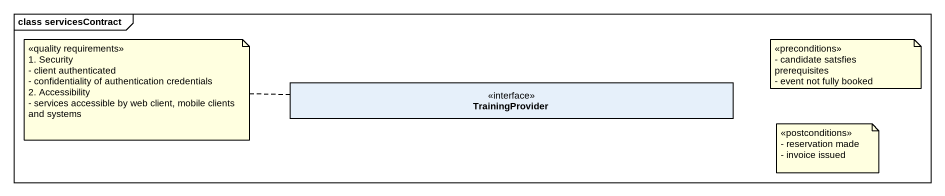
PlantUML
@startuml
mainframe class servicesContract
hide circle
hide empty members
interface TrainingProvider
note left of TrainingProvider
  <<quality requirements>>
  1. Security
  - client authenticated
  - confidentiality of authentication credentials
  2. Accessibility
  - services accessible by web client, mobile clients and systems
end note
note as N2
  <<preconditions>>
  - candidate satsfies prerequisites
  - event not fully booked
end note
note as N3
  <<postconditions>>
  - reservation made
  - invoice issued
end note
@enduml
